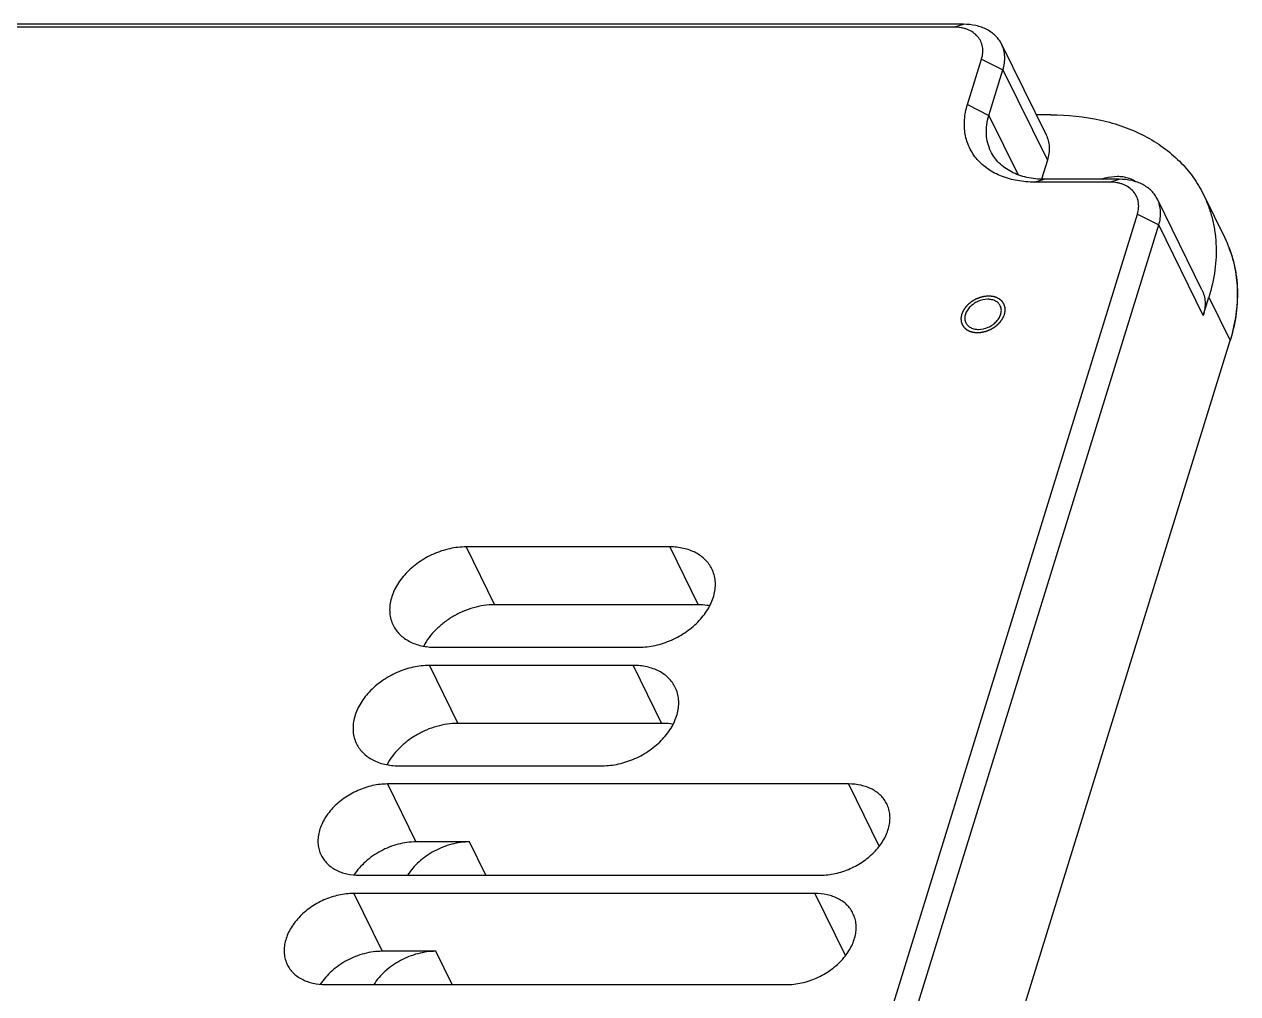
# Model space of a CAD drawing. Header units: millimetres. Extents: x 0 to 841, y 0 to 594.
# Drawn here: x 240.1 to 292.3, y 110.7 to 152.3 of the extents above; entities that cross this region are included whole.
import ezdxf

# ---------------------------------------------------------------- set-up
doc = ezdxf.new("R2010")
doc.units = ezdxf.units.MM
doc.header["$LTSCALE"] = 46.255
doc.layers.get('0').update_dxf_attribs({"linetype": 'CONTINUOUS'})
for name, color, linetype in [('03_ALL_AXES', 7, 'CONTINUOUS'), ('09_ALL_ROUNDS', 7, 'CONTINUOUS'), ('10_ALL_CHAMFER', 7, 'CONTINUOUS'), ('11_ALL_COSMETICS', 7, 'CONTINUOUS'), ('20_ALL_FEATURES', 7, 'CONTINUOUS')]:
    doc.layers.add(name, color=color, linetype=linetype)

msp = doc.modelspace()

# ---------------------------------------------------------------- linework, layer by layer
at = {"color": 4}
for points in [[(282.241, 139.841), (282.243, 139.854), (282.247, 139.873), (282.252, 139.898), (282.256, 139.917), (282.259, 139.936), (282.263, 139.952), (282.265, 139.964), (282.267, 139.974), (282.268, 139.982), (282.269, 139.987), (282.27, 139.991), (282.271, 139.993), (282.27, 139.995), (282.27, 139.998), (282.27, 140.004), (282.27, 140.011), (282.269, 140.02), (282.269, 140.033), (282.268, 140.048), (282.267, 140.066), (282.266, 140.084), (282.266, 140.1), (282.265, 140.112), (282.265, 140.12), (282.264, 140.126), (282.264, 140.13), (282.264, 140.134), (282.264, 140.137), (282.264, 140.139), (282.263, 140.141), (282.262, 140.144), (282.261, 140.148), (282.26, 140.152), (282.258, 140.158), (282.256, 140.165), (282.252, 140.176), (282.248, 140.19), (282.242, 140.207), (282.237, 140.224), (282.233, 140.238), (282.229, 140.249), (282.227, 140.256), (282.225, 140.262), (282.224, 140.266), (282.223, 140.269), (282.222, 140.272), (282.221, 140.274), (282.22, 140.276), (282.218, 140.279), (282.216, 140.282), (282.214, 140.286), (282.21, 140.291), (282.206, 140.297), (282.2, 140.307), (282.192, 140.319), (282.182, 140.335), (282.172, 140.35), (282.164, 140.362), (282.157, 140.372), (282.153, 140.378), (282.15, 140.383), (282.147, 140.387), (282.145, 140.39), (282.144, 140.393), (282.143, 140.395), (282.141, 140.396), (282.138, 140.398), (282.136, 140.401), (282.132, 140.404), (282.128, 140.408), (282.122, 140.413), (282.113, 140.421), (282.102, 140.431), (282.088, 140.443), (282.074, 140.455), (282.063, 140.465), (282.054, 140.474), (282.047, 140.48), (282.041, 140.485), (282.037, 140.488), (282.035, 140.49), (282.034, 140.492), (282.031, 140.493), (282.029, 140.494), (282.024, 140.497), (282.016, 140.501), (282.008, 140.505), (281.997, 140.511), (281.982, 140.519), (281.965, 140.528), (281.948, 140.537), (281.934, 140.544), (281.923, 140.55), (281.914, 140.555), (281.907, 140.559), (281.902, 140.561), (281.899, 140.563), (281.897, 140.564), (281.895, 140.565), (281.892, 140.566), (281.886, 140.567), (281.878, 140.57), (281.868, 140.572), (281.855, 140.576), (281.838, 140.581), (281.818, 140.586), (281.799, 140.592), (281.782, 140.597), (281.769, 140.6), (281.759, 140.603), (281.751, 140.605), (281.745, 140.607), (281.742, 140.608), (281.739, 140.609), (281.737, 140.609), (281.733, 140.609), (281.726, 140.61), (281.717, 140.611), (281.706, 140.612), (281.691, 140.613), (281.673, 140.615), (281.651, 140.616), (281.628, 140.618), (281.61, 140.62), (281.595, 140.621), (281.584, 140.622), (281.575, 140.623), (281.568, 140.624), (281.565, 140.624), (281.562, 140.624), (281.559, 140.624), (281.555, 140.624), (281.549, 140.623), (281.539, 140.622), (281.528, 140.621), (281.512, 140.62), (281.493, 140.619), (281.47, 140.617), (281.447, 140.615), (281.428, 140.613), (281.413, 140.612), (281.401, 140.611), (281.392, 140.61), (281.385, 140.61), (281.381, 140.609), (281.379, 140.609), (281.376, 140.609), (281.372, 140.608), (281.365, 140.606), (281.355, 140.604), (281.344, 140.601), (281.328, 140.597), (281.309, 140.593), (281.286, 140.587), (281.262, 140.582), (281.243, 140.577), (281.228, 140.573), (281.216, 140.571), (281.206, 140.568), (281.2, 140.567), (281.196, 140.566), (281.193, 140.565), (281.19, 140.564), (281.186, 140.562), (281.18, 140.56), (281.17, 140.556), (281.159, 140.552), (281.144, 140.546), (281.125, 140.538), (281.102, 140.529), (281.08, 140.52), (281.061, 140.513), (281.046, 140.507), (281.034, 140.502), (281.025, 140.499), (281.018, 140.496), (281.015, 140.494), (281.012, 140.493), (281.009, 140.492), (281.006, 140.49), (280.999, 140.486), (280.99, 140.481), (280.98, 140.475), (280.965, 140.467), (280.947, 140.456), (280.926, 140.444), (280.904, 140.432), (280.886, 140.421), (280.872, 140.413), (280.861, 140.407), (280.852, 140.402), (280.846, 140.398), (280.843, 140.396), (280.84, 140.395), (280.837, 140.393), (280.834, 140.39), (280.829, 140.386), (280.821, 140.38), (280.812, 140.373), (280.799, 140.363), (280.783, 140.35), (280.765, 140.336), (280.746, 140.321), (280.73, 140.309), (280.717, 140.299), (280.708, 140.291), (280.7, 140.285), (280.695, 140.281), (280.692, 140.278), (280.689, 140.277), (280.687, 140.274), (280.685, 140.272), (280.68, 140.267), (280.673, 140.26), (280.665, 140.251), (280.655, 140.24), (280.642, 140.226), (280.626, 140.209), (280.61, 140.192), (280.597, 140.178), (280.586, 140.167), (280.578, 140.159), (280.572, 140.152), (280.567, 140.147), (280.565, 140.144), (280.563, 140.142), (280.561, 140.14), (280.559, 140.137), (280.556, 140.131), (280.55, 140.124), (280.544, 140.114), (280.536, 140.102), (280.526, 140.087), (280.514, 140.069), (280.502, 140.05), (280.491, 140.035), (280.483, 140.023), (280.477, 140.014), (280.472, 140.006), (280.468, 140.001), (280.466, 139.998), (280.465, 139.996), (280.464, 139.993), (280.462, 139.99), (280.46, 139.984), (280.457, 139.976), (280.453, 139.967), (280.447, 139.954), (280.44, 139.938), (280.429, 139.912), (280.415, 139.88), (280.404, 139.854), (280.399, 139.841)], [(280.399, 139.841), (280.396, 139.828), (280.393, 139.809), (280.388, 139.784), (280.384, 139.765), (280.38, 139.746), (280.377, 139.73), (280.375, 139.717), (280.373, 139.708), (280.372, 139.7), (280.37, 139.694), (280.37, 139.691), (280.369, 139.689), (280.37, 139.686), (280.37, 139.683), (280.37, 139.678), (280.37, 139.67), (280.371, 139.661), (280.371, 139.649), (280.372, 139.634), (280.373, 139.616), (280.374, 139.597), (280.374, 139.582), (280.375, 139.57), (280.375, 139.562), (280.376, 139.556), (280.376, 139.551), (280.376, 139.548), (280.376, 139.545), (280.376, 139.542), (280.377, 139.54), (280.378, 139.537), (280.379, 139.534), (280.38, 139.53), (280.382, 139.524), (280.384, 139.517), (280.388, 139.506), (280.392, 139.492), (280.397, 139.475), (280.403, 139.458), (280.407, 139.444), (280.411, 139.433), (280.413, 139.426), (280.415, 139.42), (280.416, 139.416), (280.417, 139.412), (280.418, 139.409), (280.419, 139.407), (280.42, 139.405), (280.422, 139.403), (280.424, 139.4), (280.426, 139.396), (280.429, 139.391), (280.434, 139.385), (280.44, 139.375), (280.448, 139.362), (280.458, 139.347), (280.468, 139.332), (280.476, 139.32), (280.483, 139.31), (280.487, 139.303), (280.49, 139.298), (280.493, 139.294), (280.495, 139.291), (280.496, 139.289), (280.497, 139.287), (280.499, 139.285), (280.501, 139.283), (280.504, 139.281), (280.508, 139.278), (280.512, 139.274), (280.518, 139.269), (280.527, 139.261), (280.538, 139.251), (280.552, 139.238), (280.566, 139.226), (280.577, 139.216), (280.586, 139.208), (280.593, 139.202), (280.598, 139.197), (280.602, 139.193), (280.605, 139.191), (280.606, 139.19), (280.609, 139.189), (280.611, 139.187), (280.616, 139.185), (280.623, 139.181), (280.632, 139.176), (280.643, 139.17), (280.657, 139.163), (280.674, 139.154), (280.691, 139.145), (280.706, 139.137), (280.717, 139.131), (280.725, 139.127), (280.733, 139.123), (280.738, 139.12), (280.74, 139.119), (280.742, 139.118), (280.745, 139.117), (280.748, 139.116), (280.754, 139.114), (280.762, 139.112), (280.772, 139.109), (280.785, 139.106), (280.802, 139.101), (280.822, 139.095), (280.841, 139.09), (280.858, 139.085), (280.871, 139.081), (280.881, 139.079), (280.889, 139.076), (280.895, 139.075), (280.898, 139.074), (280.901, 139.073), (280.903, 139.073), (280.907, 139.072), (280.914, 139.072), (280.923, 139.071), (280.934, 139.07), (280.949, 139.069), (280.967, 139.067), (280.989, 139.065), (281.011, 139.063), (281.03, 139.062), (281.045, 139.06), (281.056, 139.059), (281.065, 139.059), (281.071, 139.058), (281.075, 139.058), (281.078, 139.057), (281.081, 139.058), (281.085, 139.058), (281.091, 139.059), (281.101, 139.059), (281.112, 139.06), (281.128, 139.062), (281.147, 139.063), (281.17, 139.065), (281.193, 139.067), (281.212, 139.068), (281.227, 139.07), (281.238, 139.071), (281.248, 139.071), (281.255, 139.072), (281.259, 139.072), (281.261, 139.072), (281.264, 139.073), (281.268, 139.074), (281.275, 139.076), (281.285, 139.078), (281.296, 139.081), (281.312, 139.084), (281.331, 139.089), (281.354, 139.095), (281.377, 139.1), (281.397, 139.105), (281.412, 139.108), (281.424, 139.111), (281.434, 139.113), (281.44, 139.115), (281.444, 139.116), (281.447, 139.116), (281.45, 139.118), (281.454, 139.119), (281.46, 139.122), (281.47, 139.126), (281.481, 139.13), (281.496, 139.136), (281.515, 139.144), (281.538, 139.152), (281.56, 139.161), (281.579, 139.169), (281.594, 139.175), (281.605, 139.179), (281.615, 139.183), (281.621, 139.186), (281.625, 139.187), (281.628, 139.188), (281.631, 139.19), (281.634, 139.192), (281.641, 139.196), (281.65, 139.201), (281.66, 139.207), (281.675, 139.215), (281.693, 139.225), (281.714, 139.238), (281.736, 139.25), (281.753, 139.26), (281.768, 139.268), (281.779, 139.275), (281.788, 139.28), (281.794, 139.283), (281.797, 139.285), (281.8, 139.287), (281.802, 139.289), (281.806, 139.291), (281.811, 139.296), (281.819, 139.302), (281.828, 139.309), (281.841, 139.319), (281.857, 139.331), (281.875, 139.346), (281.894, 139.361), (281.91, 139.373), (281.922, 139.383), (281.932, 139.39), (281.94, 139.396), (281.945, 139.401), (281.948, 139.403), (281.951, 139.405), (281.953, 139.407), (281.955, 139.41), (281.96, 139.415), (281.967, 139.422), (281.974, 139.43), (281.985, 139.442), (281.998, 139.456), (282.014, 139.472), (282.03, 139.489), (282.043, 139.503), (282.054, 139.515), (282.061, 139.523), (282.068, 139.53), (282.073, 139.535), (282.075, 139.538), (282.077, 139.54), (282.079, 139.542), (282.081, 139.545), (282.084, 139.55), (282.089, 139.558), (282.096, 139.567), (282.104, 139.579), (282.114, 139.595), (282.126, 139.613), (282.138, 139.631), (282.149, 139.646), (282.157, 139.659), (282.163, 139.668), (282.168, 139.675), (282.171, 139.681), (282.173, 139.684), (282.175, 139.686), (282.176, 139.688), (282.177, 139.692), (282.18, 139.697), (282.183, 139.705), (282.187, 139.715), (282.193, 139.728), (282.2, 139.744), (282.211, 139.77), (282.225, 139.802), (282.236, 139.828), (282.241, 139.841)]]:
    msp.add_open_spline(points, degree=3, knots=[0, 0, 0, 0, 0.015625, 0.023438, 0.03125, 0.039062, 0.046875, 0.050781, 0.054688, 0.058594, 0.060547, 0.061523, 0.0625, 0.063477, 0.064453, 0.066406, 0.070312, 0.074219, 0.078125, 0.085938, 0.09375, 0.101562, 0.109375, 0.113281, 0.117188, 0.119141, 0.121094, 0.123047, 0.124023, 0.125, 0.125977, 0.126953, 0.128906, 0.130859, 0.132812, 0.136719, 0.140625, 0.148438, 0.15625, 0.164062, 0.171875, 0.175781, 0.179688, 0.181641, 0.183594, 0.185547, 0.186523, 0.1875, 0.188477, 0.189453, 0.191406, 0.193359, 0.195312, 0.199219, 0.203125, 0.210938, 0.21875, 0.226562, 0.234375, 0.238281, 0.242188, 0.244141, 0.246094, 0.248047, 0.249023, 0.25, 0.250977, 0.251953, 0.253906, 0.255859, 0.257812, 0.261719, 0.265625, 0.273438, 0.28125, 0.289062, 0.296875, 0.300781, 0.304688, 0.308594, 0.310547, 0.311523, 0.3125, 0.313477, 0.314453, 0.316406, 0.320312, 0.324219, 0.328125, 0.335938, 0.34375, 0.351562, 0.359375, 0.363281, 0.367188, 0.371094, 0.373047, 0.374023, 0.375, 0.375977, 0.376953, 0.378906, 0.382812, 0.386719, 0.390625, 0.398438, 0.40625, 0.414062, 0.421875, 0.425781, 0.429688, 0.433594, 0.435547, 0.436523, 0.4375, 0.438477, 0.439453, 0.441406, 0.445312, 0.449219, 0.453125, 0.460938, 0.46875, 0.476562, 0.484375, 0.488281, 0.492188, 0.496094, 0.498047, 0.499023, 0.5, 0.500977, 0.501953, 0.503906, 0.507812, 0.511719, 0.515625, 0.523438, 0.53125, 0.539062, 0.546875, 0.550781, 0.554688, 0.558594, 0.560547, 0.561523, 0.5625, 0.563477, 0.564453, 0.566406, 0.570312, 0.574219, 0.578125, 0.585938, 0.59375, 0.601562, 0.609375, 0.613281, 0.617188, 0.621094, 0.623047, 0.624023, 0.625, 0.625977, 0.626953, 0.628906, 0.632812, 0.636719, 0.640625, 0.648438, 0.65625, 0.664062, 0.671875, 0.675781, 0.679688, 0.683594, 0.685547, 0.686523, 0.6875, 0.688477, 0.689453, 0.691406, 0.695312, 0.699219, 0.703125, 0.710938, 0.71875, 0.726562, 0.734375, 0.738281, 0.742188, 0.746094, 0.748047, 0.749023, 0.75, 0.750977, 0.751953, 0.753906, 0.757812, 0.761719, 0.765625, 0.773438, 0.78125, 0.789062, 0.796875, 0.800781, 0.804688, 0.808594, 0.810547, 0.811523, 0.8125, 0.813477, 0.814453, 0.816406, 0.820312, 0.824219, 0.828125, 0.835938, 0.84375, 0.851562, 0.859375, 0.863281, 0.867188, 0.871094, 0.873047, 0.874023, 0.875, 0.875977, 0.876953, 0.878906, 0.882812, 0.886719, 0.890625, 0.898438, 0.90625, 0.914062, 0.921875, 0.925781, 0.929688, 0.933594, 0.935547, 0.936523, 0.9375, 0.938477, 0.939453, 0.941406, 0.945312, 0.949219, 0.953125, 0.960938, 0.96875, 0.984375, 1, 1, 1, 1], dxfattribs=at)
at = {"layer": '03_ALL_AXES', "color": 7}
for p, q in [((267.872, 129.853), (259.122, 129.853)), ((257.79, 125.545), (266.54, 125.545)), ((266.298, 124.762), (257.548, 124.762)), ((256.217, 120.453), (264.967, 120.453)), ((275.547, 119.67), (255.744, 119.67)), ((254.534, 115.754), (274.337, 115.754)), ((274.095, 114.97), (254.292, 114.97)), ((253.082, 111.054), (272.885, 111.054))]:
    msp.add_line(p, q, dxfattribs=at)
at = {"layer": '03_ALL_AXES', "color": 4}
for p, q in [((275.547, 119.67), (276.861, 116.992)), ((274.095, 114.97), (275.409, 112.292))]:
    msp.add_line(p, q, dxfattribs=at)
at = {"layer": '03_ALL_AXES', "color": 7}
for points, knots in [([(259.122, 129.853), (258.886, 129.853), (258.404, 129.797), (257.708, 129.566), (257.065, 129.203), (256.52, 128.735), (256.171, 128.272), (255.98, 127.879), (255.884, 127.586), (255.835, 127.295), (255.835, 127.011), (255.883, 126.739), (255.948, 126.568), (255.987, 126.488)], [0, 0, 0, 0, 0.132554, 0.270699, 0.409836, 0.545175, 0.672673, 0.732791, 0.790285, 0.845298, 0.898185, 0.949508, 1, 1, 1, 1]), ([(269.675, 128.911), (269.639, 128.983), (269.555, 129.123), (269.395, 129.31), (269.201, 129.474), (268.899, 129.659), (268.452, 129.816), (268.07, 129.853), (267.872, 129.853)], [0, 0, 0, 0, 0.112901, 0.227308, 0.344582, 0.465828, 0.722461, 1, 1, 1, 1]), ([(266.54, 125.545), (266.776, 125.545), (267.258, 125.602), (267.954, 125.833), (268.597, 126.195), (269.142, 126.664), (269.491, 127.127), (269.682, 127.52), (269.778, 127.812), (269.827, 128.103), (269.827, 128.388), (269.779, 128.66), (269.714, 128.83), (269.675, 128.911)], [0, 0, 0, 0, 0.132554, 0.270699, 0.409836, 0.545175, 0.672673, 0.732791, 0.790285, 0.845298, 0.898185, 0.949508, 1, 1, 1, 1]), ([(255.987, 126.488), (256.023, 126.415), (256.107, 126.276), (256.267, 126.088), (256.46, 125.925), (256.763, 125.739), (257.209, 125.583), (257.592, 125.545), (257.79, 125.545)], [0, 0, 0, 0, 0.112901, 0.227308, 0.344582, 0.465828, 0.722461, 1, 1, 1, 1]), ([(257.548, 124.762), (257.313, 124.762), (256.83, 124.705), (256.135, 124.474), (255.492, 124.112), (254.946, 123.643), (254.598, 123.18), (254.406, 122.787), (254.31, 122.495), (254.262, 122.204), (254.261, 121.919), (254.31, 121.647), (254.374, 121.477), (254.414, 121.396)], [0, 0, 0, 0, 0.132554, 0.270699, 0.409836, 0.545175, 0.672673, 0.732791, 0.790285, 0.845298, 0.898185, 0.949508, 1, 1, 1, 1]), ([(268.101, 123.819), (268.066, 123.891), (267.982, 124.031), (267.821, 124.219), (267.628, 124.382), (267.326, 124.568), (266.879, 124.724), (266.496, 124.762), (266.298, 124.762)], [0, 0, 0, 0, 0.112901, 0.227308, 0.344582, 0.465828, 0.722461, 1, 1, 1, 1]), ([(264.967, 120.453), (265.202, 120.453), (265.685, 120.51), (266.38, 120.741), (267.023, 121.103), (267.569, 121.572), (267.917, 122.035), (268.109, 122.428), (268.205, 122.721), (268.253, 123.012), (268.254, 123.296), (268.205, 123.568), (268.141, 123.739), (268.101, 123.819)], [0, 0, 0, 0, 0.132554, 0.270699, 0.409836, 0.545175, 0.672673, 0.732791, 0.790285, 0.845298, 0.898185, 0.949508, 1, 1, 1, 1]), ([(254.414, 121.396), (254.449, 121.324), (254.533, 121.184), (254.694, 120.996), (254.887, 120.833), (255.189, 120.648), (255.636, 120.491), (256.019, 120.453), (256.217, 120.453)], [0, 0, 0, 0, 0.112901, 0.227308, 0.344582, 0.465828, 0.722461, 1, 1, 1, 1]), ([(255.744, 119.67), (255.53, 119.67), (255.092, 119.618), (254.46, 119.409), (253.875, 119.079), (253.379, 118.653), (253.062, 118.232), (252.888, 117.875), (252.801, 117.609), (252.757, 117.345), (252.756, 117.086), (252.8, 116.839), (252.859, 116.684), (252.895, 116.61)], [0, 0, 0, 0, 0.132554, 0.270699, 0.409836, 0.545175, 0.672673, 0.732791, 0.790285, 0.845298, 0.898185, 0.949508, 1, 1, 1, 1]), ([(277.186, 118.813), (277.154, 118.879), (277.078, 119.006), (276.932, 119.177), (276.756, 119.325), (276.482, 119.494), (276.075, 119.636), (275.727, 119.67), (275.547, 119.67)], [0, 0, 0, 0, 0.112901, 0.227308, 0.344582, 0.465828, 0.722461, 1, 1, 1, 1]), ([(274.337, 115.754), (274.551, 115.754), (274.989, 115.805), (275.622, 116.015), (276.206, 116.344), (276.702, 116.771), (277.019, 117.192), (277.193, 117.548), (277.28, 117.814), (277.325, 118.079), (277.325, 118.338), (277.281, 118.585), (277.222, 118.74), (277.186, 118.813)], [0, 0, 0, 0, 0.132554, 0.270699, 0.409836, 0.545175, 0.672673, 0.732791, 0.790285, 0.845298, 0.898185, 0.949508, 1, 1, 1, 1]), ([(252.895, 116.61), (252.927, 116.545), (253.004, 116.418), (253.15, 116.247), (253.325, 116.099), (253.6, 115.93), (254.006, 115.788), (254.354, 115.754), (254.534, 115.754)], [0, 0, 0, 0, 0.112901, 0.227308, 0.344582, 0.465828, 0.722461, 1, 1, 1, 1]), ([(254.292, 114.97), (254.078, 114.97), (253.64, 114.918), (253.007, 114.709), (252.423, 114.379), (251.927, 113.953), (251.61, 113.532), (251.436, 113.175), (251.349, 112.909), (251.304, 112.645), (251.304, 112.386), (251.348, 112.139), (251.407, 111.984), (251.443, 111.911)], [0, 0, 0, 0, 0.132554, 0.270699, 0.409836, 0.545175, 0.672673, 0.732791, 0.790285, 0.845298, 0.898185, 0.949508, 1, 1, 1, 1]), ([(275.734, 114.113), (275.702, 114.179), (275.625, 114.306), (275.479, 114.477), (275.304, 114.625), (275.029, 114.794), (274.623, 114.936), (274.275, 114.97), (274.095, 114.97)], [0, 0, 0, 0, 0.112901, 0.227308, 0.344582, 0.465828, 0.722461, 1, 1, 1, 1]), ([(272.885, 111.054), (273.099, 111.054), (273.537, 111.105), (274.169, 111.315), (274.754, 111.644), (275.25, 112.071), (275.567, 112.492), (275.741, 112.848), (275.828, 113.114), (275.872, 113.379), (275.873, 113.638), (275.829, 113.885), (275.77, 114.04), (275.734, 114.113)], [0, 0, 0, 0, 0.132554, 0.270699, 0.409836, 0.545175, 0.672673, 0.732791, 0.790285, 0.845298, 0.898185, 0.949508, 1, 1, 1, 1]), ([(251.443, 111.911), (251.475, 111.845), (251.551, 111.718), (251.697, 111.547), (251.873, 111.399), (252.147, 111.23), (252.554, 111.088), (252.902, 111.054), (253.082, 111.054)], [0, 0, 0, 0, 0.112901, 0.227308, 0.344582, 0.465828, 0.722461, 1, 1, 1, 1])]:
    msp.add_open_spline(points, degree=3, knots=knots, dxfattribs=at)
at = {"layer": '09_ALL_ROUNDS', "color": 7}
for p, q in [((282.116, 151.443), (284.023, 147.557)), ((284.226, 148.414), (283.602, 148.414)), ((284.081, 146.456), (283.83, 145.643)), ((290.782, 144.987), (291.697, 143.122)), ((290.715, 140.899), (288.809, 144.784)), ((290.774, 139.798), (291.016, 140.581)), ((262.883, 44.717), (291.931, 138.716)), ((259.267, 117.184), (256.965, 117.184)), ((257.815, 112.484), (255.512, 112.484))]:
    msp.add_line(p, q, dxfattribs=at)
at = {"layer": '09_ALL_ROUNDS', "color": 4}
for p, q in [((291.016, 140.581), (291.931, 138.716)), ((255.744, 119.67), (256.965, 117.184)), ((259.969, 115.754), (259.267, 117.184)), ((254.292, 114.97), (255.512, 112.484)), ((258.517, 111.054), (257.815, 112.484))]:
    msp.add_line(p, q, dxfattribs=at)
at = {"layer": '09_ALL_ROUNDS', "color": 7}
for points, knots in [([(284.226, 148.414), (284.946, 148.414), (286.013, 148.308), (287.349, 147.923), (288.252, 147.53), (289.061, 147.034), (289.764, 146.44), (290.348, 145.758), (290.653, 145.25), (290.782, 144.987)], [0, 0, 0, 0, 0.27739, 0.408495, 0.534423, 0.655604, 0.772815, 0.88716, 1, 1, 1, 1]), ([(284.023, 147.557), (284.062, 147.477), (284.125, 147.305), (284.166, 147.029), (284.153, 146.742), (284.11, 146.551), (284.081, 146.456)], [0, 0, 0, 0, 0.239084, 0.482916, 0.735575, 1, 1, 1, 1]), ([(290.782, 144.987), (290.861, 144.825), (291.003, 144.494), (291.165, 143.975), (291.273, 143.437), (291.349, 142.692), (291.305, 141.724), (291.133, 140.961), (291.016, 140.581)], [0, 0, 0, 0, 0.119323, 0.239254, 0.360377, 0.483234, 0.735738, 1, 1, 1, 1]), ([(291.697, 143.122), (291.777, 142.961), (291.919, 142.629), (292.08, 142.11), (292.189, 141.572), (292.264, 140.827), (292.22, 139.859), (292.048, 139.096), (291.931, 138.716)], [0, 0, 0, 0, 0.119323, 0.239254, 0.360377, 0.483234, 0.735738, 1, 1, 1, 1]), ([(290.715, 140.899), (290.755, 140.818), (290.818, 140.647), (290.859, 140.371), (290.846, 140.084), (290.803, 139.893), (290.774, 139.798)], [0, 0, 0, 0, 0.239084, 0.482916, 0.735575, 1, 1, 1, 1]), ([(256.965, 117.184), (256.708, 117.184), (256.317, 117.129), (255.818, 116.965), (255.452, 116.796), (255.11, 116.586), (254.704, 116.266), (254.447, 115.974), (254.311, 115.763)], [0, 0, 0, 0, 0.246346, 0.374414, 0.503599, 0.632295, 0.758928, 1, 1, 1, 1]), ([(259.267, 117.184), (259.01, 117.184), (258.617, 117.128), (258.116, 116.963), (257.75, 116.793), (257.407, 116.582), (257, 116.259), (256.743, 115.966), (256.608, 115.754)], [0, 0, 0, 0, 0.246443, 0.374568, 0.503796, 0.632507, 0.759117, 1, 1, 1, 1]), ([(255.512, 112.484), (255.256, 112.484), (254.864, 112.429), (254.366, 112.265), (254, 112.096), (253.658, 111.886), (253.252, 111.566), (252.995, 111.274), (252.859, 111.063)], [0, 0, 0, 0, 0.246346, 0.374414, 0.503599, 0.632295, 0.758928, 1, 1, 1, 1]), ([(257.815, 112.484), (257.557, 112.484), (257.164, 112.428), (256.664, 112.263), (256.297, 112.093), (255.954, 111.882), (255.548, 111.559), (255.291, 111.266), (255.156, 111.054)], [0, 0, 0, 0, 0.246443, 0.374568, 0.503796, 0.632507, 0.759117, 1, 1, 1, 1])]:
    msp.add_open_spline(points, degree=3, knots=knots, dxfattribs=at)
at = {"layer": '10_ALL_CHAMFER', "color": 7}
for p, q in [((280.067, 152.178), (239.037, 152.178)), ((280.477, 152.3), (239.447, 152.3)), ((280.65, 148.849), (281.255, 150.807)), ((281.569, 148.383), (282.174, 150.341)), ((286.759, 145.52), (283.535, 145.52)), ((287.17, 145.641), (283.946, 145.641)), ((259.384, 51.717), (287.947, 144.149)), ((260.303, 51.25), (288.867, 143.683))]:
    msp.add_line(p, q, dxfattribs=at)
at = {"layer": '10_ALL_CHAMFER', "color": 4}
for p, q in [((280.067, 152.178), (280.477, 152.3)), ((281.255, 150.807), (282.174, 150.341)), ((282.174, 150.341), (284.081, 146.456)), ((280.65, 148.849), (281.569, 148.383)), ((281.569, 148.383), (282.821, 145.833)), ((283.535, 145.52), (283.946, 145.641)), ((286.759, 145.52), (287.17, 145.641)), ((287.947, 144.149), (288.867, 143.683)), ((290.774, 139.798), (288.867, 143.683))]:
    msp.add_line(p, q, dxfattribs=at)
at = {"layer": '10_ALL_CHAMFER', "color": 7}
for points, knots in [([(281.255, 150.807), (281.282, 150.894), (281.317, 151.069), (281.306, 151.331), (281.229, 151.574), (281.089, 151.786), (280.893, 151.959), (280.693, 152.063), (280.515, 152.122), (280.321, 152.166), (280.169, 152.178), (280.067, 152.178)], [0, 0, 0, 0, 0.126614, 0.246287, 0.361939, 0.477421, 0.596627, 0.72258, 0.788744, 0.857085, 1, 1, 1, 1]), ([(282.116, 151.443), (282.084, 151.508), (282.008, 151.635), (281.861, 151.806), (281.686, 151.954), (281.411, 152.123), (281.005, 152.265), (280.657, 152.3), (280.477, 152.3)], [0, 0, 0, 0, 0.112901, 0.227308, 0.344582, 0.465828, 0.722461, 1, 1, 1, 1]), ([(282.174, 150.341), (282.204, 150.436), (282.247, 150.627), (282.26, 150.914), (282.219, 151.19), (282.156, 151.362), (282.116, 151.443)], [0, 0, 0, 0, 0.264425, 0.517084, 0.760916, 1, 1, 1, 1]), ([(283.535, 145.52), (283.287, 145.52), (282.802, 145.559), (282.121, 145.745), (281.621, 146.005), (281.283, 146.269), (281.065, 146.489), (280.88, 146.733), (280.732, 146.997), (280.62, 147.279), (280.547, 147.576), (280.513, 147.885), (280.52, 148.315), (280.585, 148.638), (280.65, 148.849)], [0, 0, 0, 0, 0.142796, 0.277021, 0.402869, 0.463221, 0.522215, 0.580271, 0.637864, 0.6955, 0.753682, 0.812876, 0.873492, 1, 1, 1, 1]), ([(281.651, 146.841), (281.595, 146.954), (281.507, 147.195), (281.45, 147.58), (281.468, 147.983), (281.528, 148.25), (281.569, 148.383)], [0, 0, 0, 0, 0.239084, 0.482916, 0.735575, 1, 1, 1, 1]), ([(283.946, 145.641), (283.694, 145.641), (283.32, 145.678), (282.853, 145.813), (282.536, 145.951), (282.253, 146.124), (282.008, 146.332), (281.803, 146.571), (281.696, 146.749), (281.651, 146.841)], [0, 0, 0, 0, 0.27739, 0.408495, 0.534423, 0.655604, 0.772815, 0.88716, 1, 1, 1, 1]), ([(287.947, 144.149), (287.974, 144.236), (288.009, 144.411), (287.998, 144.673), (287.922, 144.916), (287.782, 145.128), (287.585, 145.301), (287.385, 145.404), (287.208, 145.464), (287.014, 145.508), (286.862, 145.52), (286.759, 145.52)], [0, 0, 0, 0, 0.126614, 0.246287, 0.361939, 0.477421, 0.596627, 0.72258, 0.788744, 0.857085, 1, 1, 1, 1]), ([(288.809, 144.784), (288.776, 144.85), (288.7, 144.977), (288.554, 145.148), (288.378, 145.296), (288.104, 145.465), (287.697, 145.607), (287.35, 145.641), (287.17, 145.641)], [0, 0, 0, 0, 0.112901, 0.227308, 0.344582, 0.465828, 0.722461, 1, 1, 1, 1]), ([(288.867, 143.683), (288.896, 143.778), (288.939, 143.969), (288.952, 144.256), (288.911, 144.532), (288.848, 144.704), (288.809, 144.784)], [0, 0, 0, 0, 0.264425, 0.517084, 0.760916, 1, 1, 1, 1])]:
    msp.add_open_spline(points, degree=3, knots=knots, dxfattribs=at)
at = {"layer": '11_ALL_COSMETICS', "color": 7}
msp.add_line((262.883, 44.717), (291.931, 138.716), dxfattribs=at)
for points, knots in [([(291.697, 143.122), (291.7, 143.116), (291.704, 143.108), (291.709, 143.098), (291.712, 143.092), (291.714, 143.088), (291.716, 143.084), (291.717, 143.081), (291.718, 143.08), (291.719, 143.078), (291.719, 143.077), (291.719, 143.077), (291.719, 143.076), (291.72, 143.076), (291.72, 143.075), (291.721, 143.073), (291.723, 143.069), (291.725, 143.065), (291.727, 143.061), (291.729, 143.055), (291.732, 143.049), (291.735, 143.044), (291.737, 143.04), (291.738, 143.037), (291.739, 143.035), (291.74, 143.033), (291.74, 143.032), (291.741, 143.031), (291.741, 143.03), (291.741, 143.03), (291.742, 143.029), (291.742, 143.028), (291.743, 143.026), (291.744, 143.025), (291.745, 143.022), (291.747, 143.018), (291.75, 143.012), (291.752, 143.007), (291.755, 143.001), (291.757, 142.997), (291.758, 142.993), (291.76, 142.99), (291.761, 142.988), (291.761, 142.987), (291.762, 142.986), (291.762, 142.985), (291.762, 142.985), (291.762, 142.984), (291.763, 142.983), (291.764, 142.981), (291.766, 142.977), (291.768, 142.972), (291.77, 142.968), (291.773, 142.961), (291.778, 142.95), (291.782, 142.941), (291.785, 142.934)], [0, 0, 0, 0, 0.125, 0.1875, 0.21875, 0.25, 0.28125, 0.296875, 0.3125, 0.320312, 0.328125, 0.332031, 0.333984, 0.335938, 0.339844, 0.34375, 0.359375, 0.375, 0.390625, 0.40625, 0.4375, 0.453125, 0.46875, 0.476562, 0.484375, 0.492188, 0.496094, 0.5, 0.503906, 0.507812, 0.515625, 0.523438, 0.53125, 0.546875, 0.5625, 0.59375, 0.625, 0.6875, 0.71875, 0.75, 0.78125, 0.796875, 0.8125, 0.820312, 0.828125, 0.832031, 0.833984, 0.835938, 0.839844, 0.84375, 0.859375, 0.875, 0.890625, 0.90625, 0.9375, 1, 1, 1, 1]), ([(291.785, 142.934), (291.799, 142.897), (291.826, 142.824), (291.86, 142.731), (291.888, 142.657), (291.909, 142.602), (291.929, 142.546), (291.95, 142.491), (291.967, 142.445), (291.981, 142.408), (291.989, 142.385), (291.996, 142.366), (292, 142.355), (292.004, 142.347), (292.005, 142.342), (292.006, 142.337), (292.008, 142.33), (292.01, 142.32), (292.013, 142.308), (292.018, 142.288), (292.024, 142.263), (292.031, 142.232), (292.041, 142.192), (292.058, 142.122), (292.082, 142.021), (292.106, 141.92), (292.123, 141.85), (292.132, 141.81), (292.139, 141.779), (292.145, 141.754), (292.15, 141.734), (292.153, 141.721), (292.156, 141.711), (292.157, 141.705), (292.158, 141.7), (292.159, 141.695), (292.16, 141.686), (292.162, 141.674), (292.164, 141.654), (292.167, 141.629), (292.171, 141.588), (292.177, 141.538), (292.184, 141.478), (292.191, 141.418), (292.198, 141.357), (292.205, 141.297), (292.212, 141.237), (292.218, 141.187), (292.223, 141.147), (292.226, 141.121), (292.228, 141.101), (292.23, 141.086), (292.231, 141.074), (292.232, 141.065), (292.233, 141.06), (292.233, 141.056), (292.233, 141.052), (292.233, 141.047), (292.233, 141.037), (292.233, 141.024), (292.233, 141.008), (292.233, 140.986), (292.233, 140.96), (292.233, 140.917), (292.233, 140.863), (292.234, 140.799), (292.234, 140.734), (292.234, 140.67), (292.234, 140.605), (292.234, 140.541), (292.234, 140.487), (292.234, 140.444), (292.234, 140.417), (292.234, 140.396), (292.234, 140.382), (292.234, 140.373), (292.234, 140.368), (292.233, 140.362), (292.233, 140.356), (292.232, 140.345), (292.23, 140.332), (292.228, 140.311), (292.225, 140.285), (292.222, 140.253), (292.217, 140.211), (292.209, 140.137), (292.2, 140.053), (292.191, 139.969), (292.184, 139.906), (292.178, 139.853), (292.174, 139.811), (292.17, 139.78), (292.167, 139.753), (292.165, 139.732), (292.164, 139.719), (292.162, 139.709), (292.162, 139.702), (292.161, 139.697), (292.16, 139.693), (292.159, 139.688), (292.158, 139.68), (292.155, 139.667), (292.151, 139.65), (292.148, 139.633), (292.143, 139.611), (292.134, 139.571), (292.122, 139.515), (292.107, 139.447), (292.093, 139.379), (292.078, 139.312), (292.059, 139.222), (292.034, 139.109), (292.015, 139.018), (292.005, 138.973)], [0, 0, 0, 0, 0.03125, 0.0625, 0.078125, 0.09375, 0.109375, 0.125, 0.140625, 0.148438, 0.15625, 0.160156, 0.164062, 0.166016, 0.166992, 0.167969, 0.169922, 0.171875, 0.175781, 0.179688, 0.1875, 0.195312, 0.203125, 0.21875, 0.25, 0.28125, 0.296875, 0.304688, 0.3125, 0.320312, 0.324219, 0.328125, 0.330078, 0.332031, 0.333008, 0.333984, 0.335938, 0.339844, 0.34375, 0.351562, 0.359375, 0.375, 0.390625, 0.40625, 0.421875, 0.4375, 0.453125, 0.46875, 0.476562, 0.484375, 0.488281, 0.492188, 0.496094, 0.498047, 0.499023, 0.5, 0.500977, 0.501953, 0.503906, 0.507812, 0.511719, 0.515625, 0.523438, 0.53125, 0.546875, 0.5625, 0.578125, 0.59375, 0.609375, 0.625, 0.640625, 0.648438, 0.65625, 0.660156, 0.664062, 0.666016, 0.666992, 0.667969, 0.669922, 0.671875, 0.675781, 0.679688, 0.6875, 0.695312, 0.703125, 0.71875, 0.75, 0.765625, 0.78125, 0.796875, 0.804688, 0.8125, 0.820312, 0.824219, 0.828125, 0.830078, 0.832031, 0.833008, 0.833984, 0.834961, 0.835938, 0.839844, 0.84375, 0.847656, 0.851562, 0.859375, 0.875, 0.890625, 0.90625, 0.921875, 0.9375, 0.96875, 1, 1, 1, 1]), ([(292.005, 138.973), (292.004, 138.97), (292.003, 138.965), (292.001, 138.959), (292, 138.955), (292, 138.953), (291.999, 138.95), (291.998, 138.948), (291.998, 138.947), (291.998, 138.947), (291.998, 138.946), (291.998, 138.945), (291.997, 138.944), (291.997, 138.942), (291.996, 138.938), (291.994, 138.934), (291.992, 138.927), (291.99, 138.919), (291.988, 138.91), (291.986, 138.903), (291.985, 138.899), (291.984, 138.896), (291.983, 138.893), (291.983, 138.892), (291.982, 138.891), (291.982, 138.891), (291.982, 138.89), (291.982, 138.889), (291.981, 138.887), (291.981, 138.885), (291.98, 138.882), (291.979, 138.879), (291.978, 138.875), (291.977, 138.872), (291.976, 138.87), (291.976, 138.868), (291.975, 138.867), (291.975, 138.865), (291.975, 138.865), (291.975, 138.864), (291.975, 138.864), (291.974, 138.863), (291.974, 138.863), (291.974, 138.861), (291.973, 138.859), (291.972, 138.856), (291.971, 138.853), (291.97, 138.849), (291.968, 138.842), (291.966, 138.835), (291.964, 138.828), (291.963, 138.823), (291.961, 138.818), (291.96, 138.814), (291.959, 138.811), (291.959, 138.81), (291.959, 138.809), (291.959, 138.809), (291.958, 138.808), (291.958, 138.807), (291.958, 138.805), (291.957, 138.803), (291.956, 138.8), (291.955, 138.796), (291.953, 138.791), (291.952, 138.788), (291.952, 138.786), (291.951, 138.784), (291.951, 138.783), (291.951, 138.782), (291.951, 138.782), (291.95, 138.781), (291.95, 138.779), (291.949, 138.777), (291.948, 138.775), (291.947, 138.771), (291.946, 138.766), (291.944, 138.759), (291.941, 138.751), (291.937, 138.737), (291.933, 138.725), (291.931, 138.716)], [0, 0, 0, 0, 0.0625, 0.09375, 0.109375, 0.125, 0.140625, 0.15625, 0.160156, 0.164062, 0.166016, 0.167969, 0.171875, 0.179688, 0.1875, 0.203125, 0.21875, 0.25, 0.28125, 0.296875, 0.3125, 0.320312, 0.328125, 0.332031, 0.333984, 0.335938, 0.339844, 0.34375, 0.359375, 0.375, 0.390625, 0.40625, 0.4375, 0.453125, 0.46875, 0.476562, 0.484375, 0.492188, 0.496094, 0.498047, 0.5, 0.501953, 0.503906, 0.507812, 0.515625, 0.523438, 0.53125, 0.546875, 0.5625, 0.59375, 0.609375, 0.625, 0.640625, 0.65625, 0.660156, 0.664062, 0.666016, 0.667969, 0.671875, 0.679688, 0.6875, 0.703125, 0.71875, 0.75, 0.78125, 0.796875, 0.8125, 0.820312, 0.828125, 0.832031, 0.833984, 0.835938, 0.839844, 0.84375, 0.851562, 0.859375, 0.875, 0.890625, 0.90625, 0.9375, 1, 1, 1, 1])]:
    msp.add_open_spline(points, degree=3, knots=knots, dxfattribs=at)
at = {"layer": '20_ALL_FEATURES', "color": 4}
for p, q in [((259.122, 129.853), (260.342, 127.367)), ((267.872, 129.853), (269.092, 127.367)), ((257.548, 124.762), (258.768, 122.275)), ((266.298, 124.762), (267.518, 122.275))]:
    msp.add_line(p, q, dxfattribs=at)
at = {"layer": '20_ALL_FEATURES', "color": 7}
for p, q in [((269.092, 127.367), (260.342, 127.367)), ((267.518, 122.275), (258.768, 122.275))]:
    msp.add_line(p, q, dxfattribs=at)
for points, knots in [([(286.395, 145.641), (286.452, 145.662), (286.678, 145.735), (286.917, 145.771), (287.093, 145.771)], [0, 0, 0, 0, 0.257131, 1, 1, 1, 1]), ([(287.093, 145.771), (287.169, 145.771), (287.317, 145.761), (287.529, 145.716), (287.722, 145.642), (287.838, 145.572), (287.89, 145.533)], [0, 0, 0, 0, 0.268721, 0.524929, 0.768354, 1, 1, 1, 1]), ([(281.52, 140.487), (281.376, 140.487), (281.156, 140.435), (280.903, 140.292), (280.739, 140.151), (280.616, 139.988), (280.543, 139.813), (280.528, 139.663), (280.548, 139.553), (280.567, 139.502), (280.579, 139.477)], [0, 0, 0, 0, 0.269823, 0.409249, 0.54487, 0.672634, 0.790212, 0.897973, 0.949402, 1, 1, 1, 1]), ([(281.12, 139.195), (281.264, 139.195), (281.484, 139.247), (281.737, 139.39), (281.901, 139.53), (282.024, 139.694), (282.097, 139.869), (282.111, 140.019), (282.092, 140.129), (282.072, 140.18), (282.061, 140.204)], [0, 0, 0, 0, 0.269823, 0.409249, 0.54487, 0.672634, 0.790212, 0.897973, 0.949402, 1, 1, 1, 1]), ([(282.061, 140.204), (282.039, 140.248), (281.979, 140.33), (281.852, 140.421), (281.694, 140.476), (281.579, 140.487), (281.52, 140.487)], [0, 0, 0, 0, 0.226855, 0.465046, 0.722054, 1, 1, 1, 1]), ([(280.579, 139.477), (280.601, 139.434), (280.66, 139.352), (280.788, 139.261), (280.946, 139.206), (281.061, 139.195), (281.12, 139.195)], [0, 0, 0, 0, 0.226855, 0.465046, 0.722054, 1, 1, 1, 1]), ([(260.342, 127.367), (260.037, 127.367), (259.571, 127.296), (258.982, 127.088), (258.555, 126.873), (258.161, 126.608), (257.707, 126.209), (257.432, 125.847), (257.298, 125.589)], [0, 0, 0, 0, 0.248498, 0.377777, 0.507857, 0.636852, 0.762963, 1, 1, 1, 1]), ([(269.584, 127.324), (269.544, 127.331), (269.381, 127.357), (269.216, 127.367), (269.092, 127.367)], [0, 0, 0, 0, 0.244535, 1, 1, 1, 1]), ([(258.768, 122.275), (258.463, 122.275), (257.997, 122.204), (257.409, 121.996), (256.981, 121.781), (256.588, 121.517), (256.133, 121.118), (255.858, 120.755), (255.725, 120.497)], [0, 0, 0, 0, 0.248498, 0.377777, 0.507857, 0.636852, 0.762963, 1, 1, 1, 1]), ([(268.011, 122.232), (267.971, 122.239), (267.808, 122.265), (267.643, 122.275), (267.518, 122.275)], [0, 0, 0, 0, 0.244535, 1, 1, 1, 1])]:
    msp.add_open_spline(points, degree=3, knots=knots, dxfattribs=at)

doc.saveas('drawing.dxf')
